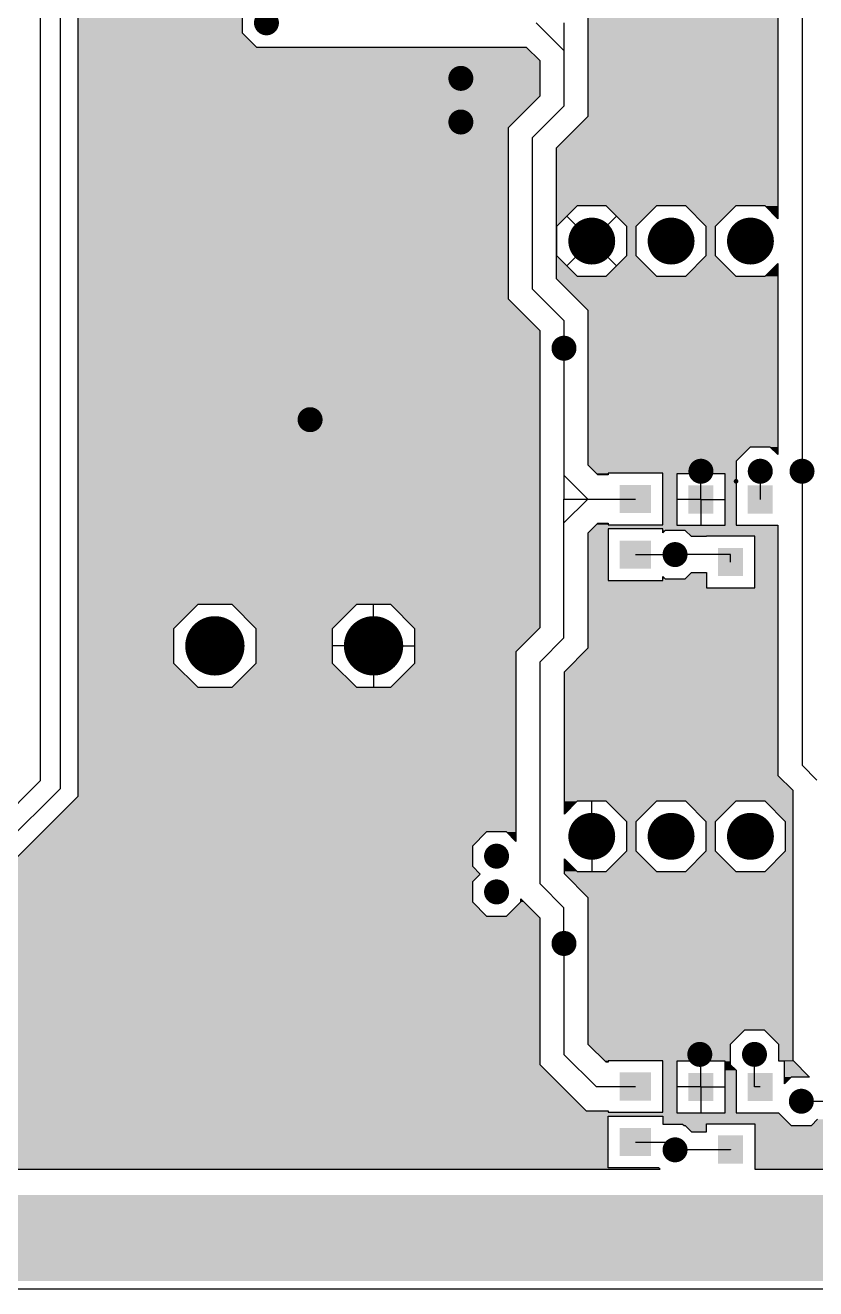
# Model space of a CAD drawing. Extents: x 295 to 953, y 10 to 290.
# Drawn here: x 545.3 to 587.1, y 85 to 151.7 of the extents above; entities that cross this region are included whole.
import ezdxf

# ---------------------------------------------------------------- set-up
doc = ezdxf.new("R2010")
doc.units = 0
doc.header["$LTSCALE"] = 5
doc.header["$MEASUREMENT"] = 0
doc.layers.get('0').update_dxf_attribs({"linetype": 'CONTINUOUS', "lineweight": 25})
doc.layers.add('L1-TOP_GBR', color=7, linetype='CONTINUOUS')

msp = doc.modelspace()

# ---------------------------------------------------------------- linework, layer by layer
for points, const_width in [([(557.745, 151.846, 1), (558.405, 151.846, 1)], 0.66), ([(568.013, 148.913, 1), (568.673, 148.913, 1)], 0.66), ([(568.013, 146.608, 1), (568.673, 146.608, 1)], 0.66), ([(574.639, 140.321, 1), (575.876, 140.321, 1)], 1.238), ([(578.83, 140.321, 1), (580.067, 140.321, 1)], 1.238), ([(583.021, 140.321, 1), (584.258, 140.321, 1)], 1.238), ([(573.461, 134.663, 1), (574.121, 134.663, 1)], 0.66), ([(560.05, 130.891, 1), (560.71, 130.891, 1)], 0.66), ([(580.694, 128.167, 1), (581.354, 128.167, 1)], 0.66), ([(583.829, 128.167, 1), (584.489, 128.167, 1)], 0.66), ([(586.034, 128.167, 1), (586.694, 128.167, 1)], 0.66), ([(582.819, 127.638, 1), (582.943, 127.638, 1)], 0.124), ([(579.328, 123.767, 1), (579.988, 123.767, 1)], 0.66), ([(554.567, 118.947, 1), (556.134, 118.947, 1)], 1.567), ([(562.949, 118.947, 1), (564.516, 118.947, 1)], 1.567), ([(574.639, 108.889, 1), (575.876, 108.889, 1)], 1.238), ([(578.83, 108.889, 1), (580.067, 108.889, 1)], 1.238), ([(583.021, 108.889, 1), (584.258, 108.889, 1)], 1.238), ([(569.899, 107.841, 1), (570.559, 107.841, 1)], 0.66), ([(569.899, 105.955, 1), (570.559, 105.955, 1)], 0.66), ([(573.461, 103.231, 1), (574.121, 103.231, 1)], 0.66), ([(580.635, 97.375, 1), (581.295, 97.375, 1)], 0.66), ([(583.523, 97.375, 1), (584.183, 97.375, 1)], 0.66), ([(585.998, 94.9, 1), (586.658, 94.9, 1)], 0.66), ([(579.328, 92.334, 1), (579.988, 92.334, 1)], 0.66)]:
    msp.add_lwpolyline(points, format="xyb", close=True, dxfattribs=dict(const_width=const_width))
for points in [[(578.388, 127.443), (578.388, 125.958), (576.738, 127.443), (576.738, 125.958)], [(581.684, 127.417), (581.684, 125.932), (580.364, 127.417), (580.364, 125.932)], [(584.819, 127.417), (584.819, 125.932), (583.499, 127.417), (583.499, 125.932)], [(578.388, 124.509), (578.388, 123.024), (576.738, 124.509), (576.738, 123.024)], [(583.252, 124.117), (583.252, 122.632), (581.932, 124.117), (581.932, 122.632)], [(578.388, 96.423), (578.388, 94.938), (576.738, 96.423), (576.738, 94.938)], [(581.684, 96.397), (581.684, 94.912), (580.364, 96.397), (580.364, 94.912)], [(584.819, 96.397), (584.819, 94.912), (583.499, 96.397), (583.499, 94.912)], [(578.388, 93.489), (578.388, 92.004), (576.738, 93.489), (576.738, 92.004)], [(583.252, 93.097), (583.252, 91.612), (581.932, 93.097), (581.932, 91.612)]]:
    msp.add_solid(points)
at = {"layer": 'L1-TOP_GBR'}
for p, q in [((546.13, 220.579), (546.13, 111.821)), ((547.178, 220.16), (547.178, 111.402)), ((585.085, 188.178), (585.085, 141.501)), ((575.07, 146.916), (575.07, 187.569)), ((586.364, 158.971), (586.364, 128.167)), ((548.127, 111.009), (548.127, 158.729)), ((556.796, 152.376), (556.796, 151.317)), ((573.791, 150.38), (572.324, 151.846)), ((573.791, 151.846), (573.791, 150.38)), ((556.796, 151.317), (557.545, 150.568)), ((557.545, 150.568), (571.794, 150.568)), ((571.794, 150.568), (572.512, 149.85)), ((573.791, 150.38), (573.791, 147.446)), ((572.512, 149.85), (572.512, 147.976)), ((572.512, 147.976), (570.836, 146.299)), ((572.114, 145.769), (573.791, 147.446)), ((573.393, 145.24), (575.07, 146.916)), ((570.836, 146.299), (570.836, 137.277)), ((572.114, 145.769), (572.114, 137.807)), ((573.393, 138.336), (573.393, 145.24)), ((574.489, 142.177), (573.401, 141.09)), ((576.027, 142.177), (574.489, 142.177)), ((577.114, 141.09), (576.027, 142.177)), ((578.68, 142.177), (577.592, 141.09)), ((580.218, 142.177), (578.68, 142.177)), ((581.305, 141.09), (580.218, 142.177)), ((582.871, 142.177), (581.783, 141.09)), ((584.409, 142.177), (582.871, 142.177)), ((585.085, 141.501), (584.409, 142.177)), ((575.258, 140.321), (573.946, 141.635)), ((575.258, 140.321), (576.571, 141.635)), ((573.401, 141.09), (573.401, 139.552)), ((577.114, 139.552), (577.114, 141.09)), ((577.592, 141.09), (577.592, 139.552)), ((581.305, 139.552), (581.305, 141.09)), ((581.783, 141.09), (581.783, 139.552)), ((575.258, 140.321), (573.946, 139.009)), ((575.258, 140.321), (576.571, 139.009)), ((573.401, 139.552), (574.489, 138.465)), ((576.027, 138.465), (577.114, 139.552)), ((577.592, 139.552), (578.68, 138.465)), ((580.218, 138.465), (581.305, 139.552)), ((581.783, 139.552), (582.871, 138.465)), ((584.409, 138.465), (585.085, 139.141)), ((585.085, 139.141), (585.085, 129.05)), ((575.07, 136.66), (573.393, 138.336)), ((574.489, 138.465), (576.027, 138.465)), ((578.68, 138.465), (580.218, 138.465)), ((582.871, 138.465), (584.409, 138.465)), ((573.791, 136.13), (572.114, 137.807)), ((570.836, 137.277), (572.512, 135.601)), ((573.791, 136.13), (573.791, 134.663)), ((575.07, 128.487), (575.07, 136.66)), ((572.512, 135.601), (572.512, 119.896)), ((573.791, 134.663), (573.791, 127.958)), ((583.63, 129.446), (582.881, 128.697)), ((584.689, 129.446), (583.63, 129.446)), ((585.085, 129.05), (584.689, 129.446)), ((575.578, 127.979), (575.07, 128.487)), ((581.024, 126.674), (581.024, 128.167)), ((582.881, 128.697), (582.881, 127.638)), ((584.159, 128.167), (584.159, 126.674)), ((586.364, 128.167), (586.364, 112.638)), ((573.791, 127.958), (575.048, 126.7)), ((573.791, 127.958), (573.791, 126.7)), ((576.119, 127.979), (575.578, 127.979)), ((576.119, 128.062), (576.119, 127.979)), ((579.007, 128.062), (576.119, 128.062)), ((579.007, 125.339), (579.007, 128.062)), ((579.746, 128.035), (579.746, 125.313)), ((582.303, 128.035), (579.746, 128.035)), ((581.024, 126.674), (581.024, 128.035)), ((582.303, 125.313), (582.303, 128.035)), ((582.881, 127.638), (582.881, 125.313)), ((575.048, 126.7), (573.791, 125.443)), ((573.791, 126.7), (575.048, 126.7)), ((573.791, 125.443), (573.791, 126.7)), ((575.048, 126.7), (577.563, 126.7)), ((581.024, 126.674), (579.746, 126.674)), ((581.024, 126.674), (581.024, 125.313)), ((581.024, 126.674), (582.303, 126.674)), ((573.791, 119.366), (573.791, 125.443)), ((575.07, 124.913), (575.578, 125.422)), ((575.07, 118.837), (575.07, 124.913)), ((575.578, 125.422), (576.119, 125.422)), ((576.119, 125.422), (576.119, 125.339)), ((576.119, 125.339), (579.007, 125.339)), ((576.119, 125.128), (576.119, 122.406)), ((579.007, 125.128), (576.119, 125.128)), ((579.007, 124.923), (579.007, 125.128)), ((579.129, 125.045), (579.007, 124.923)), ((580.188, 125.045), (579.129, 125.045)), ((579.746, 125.313), (582.303, 125.313)), ((580.518, 124.716), (580.188, 125.045)), ((582.881, 125.313), (585.085, 125.313)), ((585.085, 125.313), (585.085, 112.108)), ((581.313, 124.716), (580.518, 124.716)), ((581.313, 124.735), (581.313, 124.716)), ((583.871, 124.735), (581.313, 124.735)), ((583.871, 122.013), (583.871, 124.735)), ((577.563, 123.767), (579.658, 123.767)), ((582.592, 123.767), (579.658, 123.767)), ((582.592, 123.374), (582.592, 123.767)), ((580.188, 122.488), (580.518, 122.818)), ((580.518, 122.818), (581.313, 122.818)), ((581.313, 122.818), (581.313, 122.013)), ((576.119, 122.406), (579.007, 122.406)), ((579.007, 122.61), (579.129, 122.488)), ((579.007, 122.406), (579.007, 122.61)), ((579.129, 122.488), (580.188, 122.488)), ((581.313, 122.013), (583.871, 122.013)), ((554.445, 121.133), (553.164, 119.853)), ((556.256, 121.133), (554.445, 121.133)), ((557.537, 119.853), (556.256, 121.133)), ((562.827, 121.133), (561.546, 119.853)), ((564.638, 121.133), (562.827, 121.133)), ((563.732, 118.947), (563.732, 121.133)), ((565.919, 119.853), (564.638, 121.133)), ((553.164, 119.853), (553.164, 118.041)), ((557.537, 118.041), (557.537, 119.853)), ((561.546, 119.853), (561.546, 118.041)), ((565.919, 118.041), (565.919, 119.853)), ((572.512, 119.896), (571.255, 118.639)), ((563.732, 118.947), (561.546, 118.947)), ((563.732, 118.947), (563.732, 116.761)), ((563.732, 118.947), (565.919, 118.947)), ((573.791, 119.366), (572.534, 118.109)), ((573.812, 117.579), (575.07, 118.837)), ((571.255, 118.639), (571.255, 108.623)), ((572.534, 106.374), (572.534, 118.109)), ((553.164, 118.041), (554.445, 116.761)), ((556.256, 116.761), (557.537, 118.041)), ((561.546, 118.041), (562.827, 116.761)), ((564.638, 116.761), (565.919, 118.041)), ((573.812, 110.068), (573.812, 117.579)), ((554.445, 116.761), (556.256, 116.761)), ((562.827, 116.761), (564.638, 116.761)), ((585.085, 112.108), (585.874, 111.319)), ((587.153, 111.849), (586.364, 112.638)), ((543.825, 109.516), (546.13, 111.821)), ((544.244, 108.468), (547.178, 111.402)), ((544.637, 107.519), (548.127, 111.009)), ((585.874, 111.319), (585.874, 97.066)), ((574.489, 110.745), (573.812, 110.068)), ((576.027, 110.745), (574.489, 110.745)), ((575.258, 108.889), (575.258, 110.745)), ((577.114, 109.658), (576.027, 110.745)), ((578.68, 110.745), (577.592, 109.658)), ((580.218, 110.745), (578.68, 110.745)), ((581.305, 109.658), (580.218, 110.745)), ((582.871, 110.745), (581.783, 109.658)), ((584.409, 110.745), (582.871, 110.745)), ((585.496, 109.658), (584.409, 110.745)), ((577.114, 108.12), (577.114, 109.658)), ((577.592, 109.658), (577.592, 108.12)), ((581.305, 108.12), (581.305, 109.658)), ((581.783, 109.658), (581.783, 108.12)), ((585.496, 108.12), (585.496, 109.658)), ((569.699, 109.12), (568.95, 108.371)), ((570.758, 109.12), (569.699, 109.12)), ((571.255, 108.623), (570.758, 109.12)), ((575.258, 108.889), (575.258, 107.032)), ((568.95, 108.371), (568.95, 107.311)), ((576.027, 107.032), (577.114, 108.12)), ((577.592, 108.12), (578.68, 107.032)), ((580.218, 107.032), (581.305, 108.12)), ((581.783, 108.12), (582.871, 107.032)), ((584.409, 107.032), (585.496, 108.12)), ((573.812, 107.709), (574.489, 107.032)), ((573.812, 106.904), (573.812, 107.709)), ((568.95, 107.311), (569.362, 106.899)), ((569.362, 106.899), (568.95, 106.485)), ((575.07, 105.646), (573.812, 106.904)), ((574.489, 107.032), (576.027, 107.032)), ((578.68, 107.032), (580.218, 107.032)), ((582.871, 107.032), (584.409, 107.032)), ((568.95, 106.485), (568.95, 105.425)), ((572.534, 106.374), (573.791, 105.117)), ((568.95, 105.425), (569.699, 104.676)), ((570.758, 104.676), (571.507, 105.425)), ((571.507, 105.592), (572.512, 104.587)), ((571.507, 105.425), (571.507, 105.592)), ((575.07, 97.905), (575.07, 105.646)), ((573.791, 103.231), (573.791, 105.117)), ((569.699, 104.676), (570.758, 104.676)), ((572.512, 104.587), (572.512, 96.845)), ((573.791, 103.231), (573.791, 97.375)), ((583.323, 98.654), (582.574, 97.905)), ((584.382, 98.654), (583.323, 98.654)), ((585.131, 97.905), (584.382, 98.654)), ((576.015, 96.959), (575.07, 97.905)), ((582.574, 97.905), (582.574, 96.845)), ((585.131, 97.015), (585.131, 97.905)), ((572.512, 96.845), (574.956, 94.402)), ((575.485, 95.68), (573.791, 97.375)), ((576.119, 96.959), (576.015, 96.959)), ((576.119, 97.042), (576.119, 96.959)), ((579.007, 97.042), (576.119, 97.042)), ((579.007, 94.319), (579.007, 97.042)), ((579.746, 97.015), (579.746, 94.293)), ((582.303, 97.015), (579.746, 97.015)), ((581.024, 95.654), (581.024, 97.015)), ((582.303, 94.293), (582.303, 97.015)), ((582.574, 96.845), (582.881, 96.538)), ((583.853, 95.654), (583.853, 97.375)), ((585.438, 97.015), (585.131, 97.015)), ((585.438, 95.819), (585.438, 97.015)), ((585.874, 97.066), (586.762, 96.179)), ((582.881, 96.538), (582.881, 94.293)), ((585.798, 96.179), (585.438, 95.819)), ((586.762, 96.179), (585.798, 96.179)), ((575.485, 95.68), (577.563, 95.68)), ((581.024, 95.654), (579.746, 95.654)), ((581.024, 95.654), (581.024, 94.293)), ((581.024, 95.654), (582.303, 95.654)), ((584.159, 95.654), (583.853, 95.654)), ((586.328, 94.9), (589.215, 94.9)), ((574.956, 94.402), (576.119, 94.402)), ((576.119, 94.402), (576.119, 94.319)), ((576.119, 94.319), (579.007, 94.319)), ((576.119, 94.108), (579.007, 94.108)), ((576.119, 91.385), (576.119, 94.108)), ((579.007, 94.108), (579.007, 93.696)), ((579.746, 94.293), (582.303, 94.293)), ((582.881, 94.293), (585.126, 94.293)), ((585.126, 94.293), (585.798, 93.621)), ((579.007, 93.696), (580.051, 93.696)), ((580.051, 93.696), (580.133, 93.613)), ((580.133, 93.613), (580.188, 93.613)), ((580.188, 93.613), (580.518, 93.283)), ((581.313, 93.715), (583.871, 93.715)), ((581.313, 93.283), (581.313, 93.715)), ((583.871, 93.715), (583.871, 91.311)), ((585.798, 93.621), (586.857, 93.621)), ((586.857, 93.621), (587.187, 93.951)), ((577.563, 92.747), (579.658, 92.747)), ((579.658, 92.747), (579.658, 92.334)), ((580.518, 93.283), (581.313, 93.283)), ((582.592, 92.334), (579.658, 92.334)), ((582.592, 92.354), (582.592, 92.334)), ((520.039, 91.311), (578.873, 91.311)), ((578.799, 91.385), (576.119, 91.385)), ((578.873, 91.311), (578.799, 91.385)), ((583.871, 91.311), (612.401, 91.311)), ((505.478, 85), (865.178, 85))]:
    msp.add_line(p, q, dxfattribs=at)
for points in [[(575.07, 146.916), (575.07, 184.878), (585.085, 146.916), (585.085, 184.878)], [(548.127, 151.317), (548.127, 152.376), (556.796, 151.317), (556.796, 152.376)], [(548.127, 150.568), (548.127, 151.317), (557.545, 150.568), (556.796, 151.317)], [(548.127, 149.85), (548.127, 150.568), (572.512, 149.85), (571.794, 150.568)], [(548.127, 150.568), (548.127, 150.568), (564.638, 150.568), (557.545, 150.568)], [(548.127, 147.976), (548.127, 149.85), (572.512, 147.976), (572.512, 149.85)], [(548.127, 146.299), (548.127, 147.976), (570.836, 146.299), (572.512, 147.976)], [(573.393, 145.24), (575.07, 146.916), (585.085, 145.24), (585.085, 146.916)], [(548.127, 137.277), (548.127, 146.299), (570.836, 137.277), (570.836, 146.299)], [(573.393, 142.177), (573.393, 145.24), (585.085, 142.177), (585.085, 145.24)], [(573.393, 141.09), (573.393, 142.177), (573.401, 141.09), (574.489, 142.177)], [(573.393, 142.177), (573.393, 142.177), (574.489, 142.177), (576.027, 142.177)], [(577.114, 141.09), (576.027, 142.177), (577.592, 141.09), (578.68, 142.177)], [(576.027, 142.177), (576.027, 142.177), (578.68, 142.177), (580.218, 142.177)], [(581.305, 141.09), (580.218, 142.177), (581.783, 141.09), (582.871, 142.177)], [(580.218, 142.177), (580.218, 142.177), (582.871, 142.177), (584.409, 142.177)], [(585.085, 141.501), (584.409, 142.177), (585.085, 141.501), (585.085, 142.177)], [(573.393, 139.552), (573.393, 141.09), (573.401, 139.552), (573.401, 141.09)], [(577.114, 139.552), (577.114, 141.09), (577.592, 139.552), (577.592, 141.09)], [(581.305, 139.552), (581.305, 141.09), (581.783, 139.552), (581.783, 141.09)], [(573.393, 138.465), (573.393, 139.552), (574.489, 138.465), (573.401, 139.552)], [(576.027, 138.465), (577.114, 139.552), (578.68, 138.465), (577.592, 139.552)], [(580.785, 139.033), (581.305, 139.552), (582.303, 139.033), (581.783, 139.552)], [(580.218, 138.465), (580.785, 139.033), (582.871, 138.465), (582.303, 139.033)], [(584.409, 138.465), (585.085, 139.141), (585.085, 138.465), (585.085, 139.141)], [(573.393, 138.336), (573.393, 138.465), (585.085, 138.336), (585.085, 138.465)], [(575.07, 136.66), (573.393, 138.336), (585.085, 136.66), (585.085, 138.336)], [(548.127, 135.601), (548.127, 137.277), (572.512, 135.601), (570.836, 137.277)], [(575.07, 129.446), (575.07, 136.66), (585.085, 129.446), (585.085, 136.66)], [(548.127, 121.133), (548.127, 135.601), (572.512, 121.133), (572.512, 135.601)], [(575.07, 128.697), (575.07, 129.446), (582.881, 128.697), (583.63, 129.446)], [(575.07, 129.446), (575.07, 129.446), (583.63, 129.446), (584.689, 129.446)], [(585.085, 129.05), (584.689, 129.446), (585.085, 129.05), (585.085, 129.446)], [(575.07, 128.487), (575.07, 128.697), (582.881, 128.487), (582.881, 128.697)], [(575.495, 128.062), (575.07, 128.487), (582.881, 128.062), (582.881, 128.487)], [(575.578, 127.979), (575.495, 128.062), (576.119, 127.979), (576.119, 128.062)], [(575.495, 128.062), (575.495, 128.062), (576.119, 128.062), (579.006, 128.062)], [(579.006, 128.035), (579.006, 128.062), (582.881, 128.035), (582.881, 128.062)], [(579.007, 125.339), (579.006, 128.035), (579.746, 125.339), (579.746, 128.035)], [(579.006, 128.035), (579.006, 128.035), (579.746, 128.035), (582.303, 128.035)], [(582.303, 125.313), (582.303, 128.035), (582.881, 125.313), (582.881, 128.035)], [(575.07, 124.913), (575.284, 125.128), (576.119, 124.913), (576.119, 125.128)], [(575.07, 122.406), (575.07, 124.913), (576.119, 122.406), (576.119, 124.913)], [(575.284, 125.128), (575.469, 125.313), (585.085, 125.128), (585.085, 125.313)], [(575.284, 125.128), (575.284, 125.128), (576.119, 125.128), (579.007, 125.128)], [(575.469, 125.313), (575.495, 125.339), (579.746, 125.313), (579.746, 125.339)], [(575.469, 125.313), (575.469, 125.313), (585.085, 125.313), (584.409, 125.313)], [(575.469, 125.313), (575.469, 125.313), (584.409, 125.313), (582.881, 125.313)], [(575.495, 125.339), (575.578, 125.422), (576.119, 125.339), (576.119, 125.422)], [(575.578, 125.422), (575.578, 125.422), (576.119, 125.422), (575.578, 125.422)], [(579.007, 125.045), (579.007, 125.128), (585.085, 125.045), (585.085, 125.128)], [(579.007, 125.045), (579.007, 125.045), (579.129, 125.045), (580.188, 125.045)], [(579.007, 124.923), (579.007, 125.045), (579.007, 124.923), (579.129, 125.045)], [(580.498, 124.735), (580.188, 125.045), (585.085, 124.735), (585.085, 125.045)], [(580.518, 124.716), (580.498, 124.735), (581.313, 124.716), (581.313, 124.735)], [(580.498, 124.735), (580.498, 124.735), (581.313, 124.735), (583.871, 124.735)], [(583.871, 122.013), (583.871, 124.735), (585.085, 122.013), (585.085, 124.735)], [(580.218, 122.518), (580.518, 122.818), (581.313, 122.518), (581.313, 122.818)], [(580.518, 122.818), (580.518, 122.818), (581.313, 122.818), (580.518, 122.818)], [(575.07, 122.013), (575.07, 122.406), (581.313, 122.013), (581.313, 122.406)], [(579.007, 122.488), (579.007, 122.61), (579.129, 122.488), (579.007, 122.61)], [(579.007, 122.406), (579.007, 122.488), (581.313, 122.406), (581.313, 122.488)], [(580.188, 122.488), (580.218, 122.518), (581.313, 122.488), (581.313, 122.518)], [(575.07, 118.837), (575.07, 122.013), (585.085, 118.837), (585.085, 122.013)], [(548.127, 119.853), (548.127, 121.133), (553.164, 119.853), (554.445, 121.133)], [(548.127, 121.133), (548.127, 121.133), (554.445, 121.133), (556.256, 121.133)], [(557.537, 119.853), (556.256, 121.133), (561.546, 119.853), (562.827, 121.133)], [(556.256, 121.133), (556.256, 121.133), (562.827, 121.133), (564.638, 121.133)], [(565.876, 119.896), (564.638, 121.133), (572.512, 119.896), (572.512, 121.133)], [(548.127, 118.041), (548.127, 119.853), (553.164, 118.041), (553.164, 119.853)], [(557.537, 118.041), (557.537, 119.853), (561.546, 118.041), (561.546, 119.853)], [(565.919, 119.853), (565.876, 119.896), (572.469, 119.853), (572.512, 119.896)], [(565.919, 118.639), (565.919, 119.853), (571.255, 118.639), (572.469, 119.853)], [(573.812, 117.579), (575.07, 118.837), (585.085, 117.579), (585.085, 118.837)], [(565.919, 118.041), (565.919, 118.639), (571.255, 118.041), (571.255, 118.639)], [(548.127, 116.761), (548.127, 118.041), (554.445, 116.761), (553.164, 118.041)], [(556.256, 116.761), (557.537, 118.041), (562.827, 116.761), (561.546, 118.041)], [(564.638, 116.761), (565.919, 118.041), (571.255, 116.761), (571.255, 118.041)], [(573.812, 112.108), (573.812, 117.579), (585.085, 112.108), (585.085, 117.579)], [(548.127, 111.009), (548.127, 116.761), (571.255, 111.009), (571.255, 116.761)], [(573.812, 111.319), (573.812, 112.108), (585.874, 111.319), (585.085, 112.108)], [(546.237, 109.12), (548.127, 111.009), (571.255, 109.12), (571.255, 111.009)], [(573.812, 110.745), (573.812, 111.319), (585.874, 110.745), (585.874, 111.319)], [(573.812, 110.069), (573.812, 110.745), (573.812, 110.069), (574.489, 110.745)], [(573.812, 110.745), (573.812, 110.745), (574.489, 110.745), (576.027, 110.745)], [(577.114, 109.658), (576.027, 110.745), (577.592, 109.658), (578.68, 110.745)], [(576.027, 110.745), (576.027, 110.745), (578.68, 110.745), (580.218, 110.745)], [(581.305, 109.658), (580.218, 110.745), (581.783, 109.658), (582.871, 110.745)], [(580.218, 110.745), (580.218, 110.745), (582.871, 110.745), (584.409, 110.745)], [(585.496, 109.658), (584.409, 110.745), (585.874, 109.658), (585.874, 110.745)], [(577.114, 108.12), (577.114, 109.658), (577.592, 108.12), (577.592, 109.658)], [(581.305, 108.12), (581.305, 109.658), (581.783, 108.12), (581.783, 109.658)], [(585.496, 108.12), (585.496, 109.658), (585.874, 108.12), (585.874, 109.658)], [(545.488, 108.371), (546.237, 109.12), (568.95, 108.371), (569.699, 109.12)], [(546.237, 109.12), (546.237, 109.12), (569.699, 109.12), (570.758, 109.12)], [(571.255, 108.623), (570.758, 109.12), (571.255, 108.623), (571.255, 109.12)], [(544.637, 107.519), (545.488, 108.371), (568.95, 107.519), (568.95, 108.371)], [(576.027, 107.032), (577.114, 108.12), (578.68, 107.032), (577.592, 108.12)], [(580.785, 107.6), (581.305, 108.12), (582.303, 107.6), (581.783, 108.12)], [(584.409, 107.032), (585.496, 108.12), (585.874, 107.032), (585.874, 108.12)], [(528.556, 107.364), (528.711, 107.519), (568.95, 107.364), (568.95, 107.519)], [(573.812, 107.032), (573.812, 107.709), (574.489, 107.032), (573.812, 107.709)], [(580.218, 107.032), (580.785, 107.6), (582.871, 107.032), (582.303, 107.6)], [(528.609, 107.311), (528.556, 107.364), (568.95, 107.311), (568.95, 107.364)], [(529.021, 106.899), (528.609, 107.311), (569.362, 106.899), (568.95, 107.311)], [(529.32, 106.6), (529.021, 106.899), (569.065, 106.6), (569.362, 106.899)], [(573.812, 106.904), (573.812, 107.032), (585.874, 106.904), (585.874, 107.032)], [(575.07, 105.646), (573.812, 106.904), (585.874, 105.646), (585.874, 106.904)], [(529.32, 106.485), (529.32, 106.6), (568.95, 106.485), (569.065, 106.6)], [(529.32, 105.425), (529.32, 106.485), (568.95, 105.425), (568.95, 106.485)], [(529.32, 105.062), (529.32, 105.425), (569.313, 105.062), (568.95, 105.425)], [(570.758, 104.676), (571.507, 105.425), (572.423, 104.676), (571.674, 105.425)], [(571.507, 105.425), (571.507, 105.592), (571.674, 105.425), (571.507, 105.592)], [(575.07, 98.654), (575.07, 105.646), (585.874, 98.654), (585.874, 105.646)], [(528.934, 104.676), (529.32, 105.062), (569.699, 104.676), (569.313, 105.062)], [(528.233, 103.975), (528.845, 104.587), (572.512, 103.975), (572.512, 104.587)], [(528.845, 104.587), (528.934, 104.676), (572.512, 104.587), (572.423, 104.676)], [(513.026, 100.914), (513.026, 103.975), (572.512, 100.914), (572.512, 103.975)], [(520.039, 96.845), (520.039, 100.914), (572.512, 96.845), (572.512, 100.914)], [(575.07, 97.905), (575.07, 98.654), (582.574, 97.905), (583.323, 98.654)], [(575.07, 98.654), (575.07, 98.654), (583.323, 98.654), (584.382, 98.654)], [(585.131, 97.905), (584.382, 98.654), (585.874, 97.905), (585.874, 98.654)], [(575.933, 97.042), (575.07, 97.905), (582.574, 97.042), (582.574, 97.905)], [(585.131, 97.066), (585.131, 97.905), (585.874, 97.066), (585.874, 97.905)], [(520.039, 94.402), (520.039, 96.845), (574.956, 94.402), (572.512, 96.845)], [(576.015, 96.959), (575.933, 97.042), (576.119, 96.959), (576.119, 97.042)], [(575.933, 97.042), (575.933, 97.042), (576.119, 97.042), (579.006, 97.042)], [(579.006, 97.015), (579.006, 97.042), (582.574, 97.015), (582.574, 97.042)], [(579.007, 94.319), (579.006, 97.015), (579.746, 94.319), (579.746, 97.015)], [(579.006, 97.015), (579.006, 97.015), (579.746, 97.015), (582.303, 97.015)], [(582.303, 96.845), (582.303, 97.015), (582.574, 96.845), (582.574, 97.015)], [(582.303, 96.538), (582.303, 96.845), (582.881, 96.538), (582.574, 96.845)], [(585.131, 97.015), (585.131, 97.066), (585.925, 97.015), (585.874, 97.066)], [(585.438, 96.179), (585.438, 97.015), (586.761, 96.179), (585.925, 97.015)], [(582.303, 94.293), (582.303, 96.538), (582.881, 94.293), (582.881, 96.538)], [(585.438, 95.819), (585.438, 96.179), (585.438, 95.819), (585.798, 96.179)], [(585.438, 96.179), (585.438, 96.179), (585.798, 96.179), (586.761, 96.179)], [(520.039, 94.319), (520.039, 94.402), (576.119, 94.319), (576.119, 94.402)], [(520.039, 94.402), (520.039, 94.402), (576.119, 94.402), (574.956, 94.402)], [(520.039, 94.293), (520.039, 94.319), (579.746, 94.293), (579.746, 94.319)], [(520.039, 94.108), (520.039, 94.293), (585.311, 94.108), (585.126, 94.293)], [(520.039, 94.293), (520.039, 94.293), (585.126, 94.293), (582.881, 94.293)], [(520.039, 91.385), (520.039, 94.108), (576.119, 91.385), (576.119, 94.108)], [(520.039, 94.108), (520.039, 94.108), (576.119, 94.108), (579.006, 94.108)], [(579.007, 93.715), (579.006, 94.108), (585.704, 93.715), (585.311, 94.108)], [(579.007, 93.696), (579.007, 93.715), (581.313, 93.696), (581.313, 93.715)], [(579.007, 93.715), (579.007, 93.715), (581.313, 93.715), (583.871, 93.715)], [(580.133, 93.613), (580.051, 93.696), (581.313, 93.613), (581.313, 93.696)], [(580.518, 93.283), (580.188, 93.613), (581.313, 93.283), (581.313, 93.613)], [(583.871, 93.621), (583.871, 93.715), (585.798, 93.621), (585.704, 93.715)], [(583.871, 93.367), (583.871, 93.621), (598.249, 93.367), (598.503, 93.621)], [(586.857, 93.621), (587.187, 93.951), (598.503, 93.621), (598.833, 93.951)], [(583.871, 92.308), (583.871, 93.367), (598.249, 92.308), (598.249, 93.367)], [(583.871, 91.559), (583.871, 92.308), (598.998, 91.559), (598.249, 92.308)], [(583.871, 91.385), (583.871, 91.559), (612.327, 91.385), (612.327, 91.559)], [(520.039, 91.385), (520.039, 91.385), (578.799, 91.385), (576.119, 91.385)], [(520.039, 91.311), (520.039, 91.385), (578.873, 91.311), (578.799, 91.385)], [(583.871, 91.311), (583.871, 91.385), (612.401, 91.311), (612.327, 91.385)], [(505.89, 88.465), (505.89, 89.95), (868.065, 88.465), (868.065, 89.95)], [(505.89, 89.95), (505.89, 89.95), (868.065, 89.95), (517.44, 89.95)], [(505.89, 85.825), (505.89, 88.465), (865.425, 85.825), (868.065, 88.465)], [(506.303, 85.413), (505.89, 85.825), (865.013, 85.413), (865.425, 85.825)]]:
    msp.add_solid(points, dxfattribs=at)

doc.saveas('drawing.dxf')
